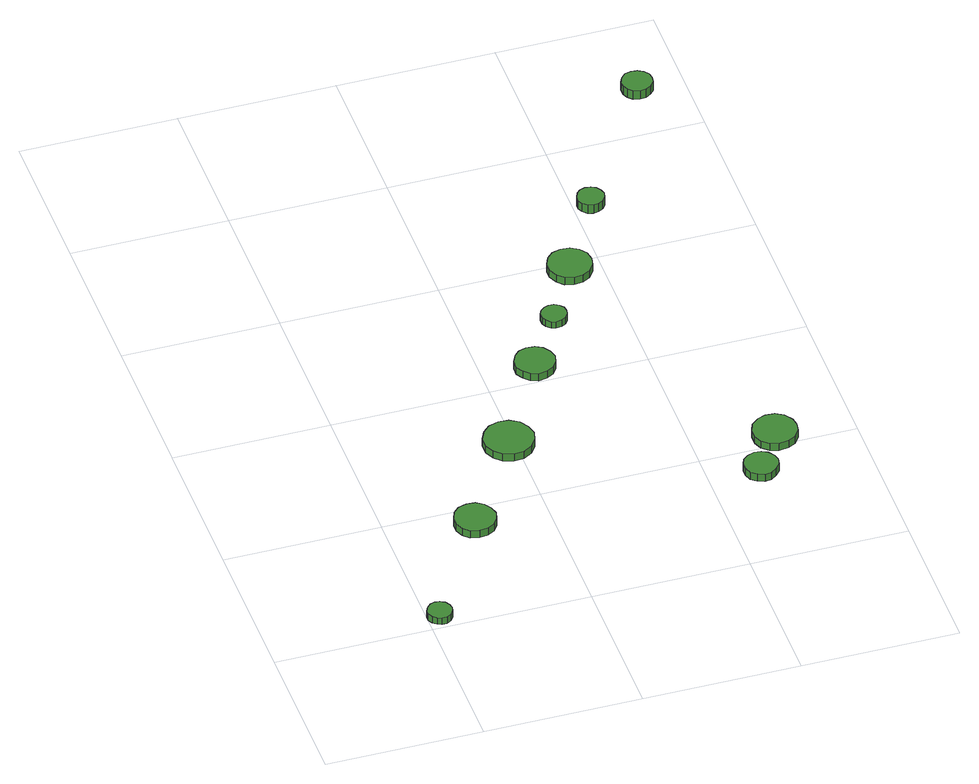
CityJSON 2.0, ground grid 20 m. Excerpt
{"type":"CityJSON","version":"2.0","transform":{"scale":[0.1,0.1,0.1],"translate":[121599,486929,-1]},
"CityObjects":{
"tree1":{"type":"SolitaryVegetationObject","attributes":{"function":"something"},"geometry":[{"type":"MultiSurface","lod":"1","boundaries":[[[0,1,2,3,4,5,6,7,8,9,10,11,12,13,14]],[[15,16,17,18,19,20,21,22,23,24,25,26,27,28,29]],[[0,29,28,1]],[[1,28,27,2]],[[2,27,26,3]],[[3,26,25,4]],[[4,25,24,5]],[[5,24,23,6]],[[6,23,22,7]],[[7,22,21,8]],[[8,21,20,9]],[[9,20,19,10]],[[10,19,18,11]],[[11,18,17,12]],[[12,17,16,13]],[[13,16,15,14]],[[14,15,29,0]]]}]},
"tree2":{"type":"SolitaryVegetationObject","attributes":{"function":"something"},"geometry":[{"type":"MultiSurface","lod":"1","boundaries":[[[30,31,32,33,34,35,36,37,38,39,40,41,42,43,44]],[[45,46,47,48,49,50,51,52,53,54,55,56,57,58,59]],[[30,59,58,31]],[[31,58,57,32]],[[32,57,56,33]],[[33,56,55,34]],[[34,55,54,35]],[[35,54,53,36]],[[36,53,52,37]],[[37,52,51,38]],[[38,51,50,39]],[[39,50,49,40]],[[40,49,48,41]],[[41,48,47,42]],[[42,47,46,43]],[[43,46,45,44]],[[44,45,59,30]]]}]},
"tree3":{"type":"SolitaryVegetationObject","attributes":{"function":"something"},"geometry":[{"type":"MultiSurface","lod":"1","boundaries":[[[60,61,62,63,64,65,66,67,68,69,70,71,72,73,74]],[[75,76,77,78,79,80,81,82,83,84,85,86,87,88,89]],[[60,89,88,61]],[[61,88,87,62]],[[62,87,86,63]],[[63,86,85,64]],[[64,85,84,65]],[[65,84,83,66]],[[66,83,82,67]],[[67,82,81,68]],[[68,81,80,69]],[[69,80,79,70]],[[70,79,78,71]],[[71,78,77,72]],[[72,77,76,73]],[[73,76,75,74]],[[74,75,89,60]]]}]},
"tree4":{"type":"SolitaryVegetationObject","attributes":{"function":"something"},"geometry":[{"type":"MultiSurface","lod":"1","boundaries":[[[90,91,92,93,94,95,96,97,98,99,100,101,102,103,104]],[[105,106,107,108,109,110,111,112,113,114,115,116,117,118,119]],[[90,119,118,91]],[[91,118,117,92]],[[92,117,116,93]],[[93,116,115,94]],[[94,115,114,95]],[[95,114,113,96]],[[96,113,112,97]],[[97,112,111,98]],[[98,111,110,99]],[[99,110,109,100]],[[100,109,108,101]],[[101,108,107,102]],[[102,107,106,103]],[[103,106,105,104]],[[104,105,119,90]]]}]},
"tree5":{"type":"SolitaryVegetationObject","attributes":{"function":"something"},"geometry":[{"type":"MultiSurface","lod":"1","boundaries":[[[120,121,122,123,124,125,126,127,128,129,130,131,132,133,134]],[[135,136,137,138,139,140,141,142,143,144,145,146,147,148,149]],[[120,149,148,121]],[[121,148,147,122]],[[122,147,146,123]],[[123,146,145,124]],[[124,145,144,125]],[[125,144,143,126]],[[126,143,142,127]],[[127,142,141,128]],[[128,141,140,129]],[[129,140,139,130]],[[130,139,138,131]],[[131,138,137,132]],[[132,137,136,133]],[[133,136,135,134]],[[134,135,149,120]]]}]},
"tree6":{"type":"SolitaryVegetationObject","attributes":{"function":"something"},"geometry":[{"type":"MultiSurface","lod":"1","boundaries":[[[150,151,152,153,154,155,156,157,158,159,160,161,162,163,164]],[[165,166,167,168,169,170,171,172,173,174,175,176,177,178,179]],[[150,179,178,151]],[[151,178,177,152]],[[152,177,176,153]],[[153,176,175,154]],[[154,175,174,155]],[[155,174,173,156]],[[156,173,172,157]],[[157,172,171,158]],[[158,171,170,159]],[[159,170,169,160]],[[160,169,168,161]],[[161,168,167,162]],[[162,167,166,163]],[[163,166,165,164]],[[164,165,179,150]]]}]},
"tree7":{"type":"SolitaryVegetationObject","attributes":{"function":"something"},"geometry":[{"type":"MultiSurface","lod":"1","boundaries":[[[180,181,182,183,184,185,186,187,188,189,190,191,192,193,194]],[[195,196,197,198,199,200,201,202,203,204,205,206,207,208,209]],[[180,209,208,181]],[[181,208,207,182]],[[182,207,206,183]],[[183,206,205,184]],[[184,205,204,185]],[[185,204,203,186]],[[186,203,202,187]],[[187,202,201,188]],[[188,201,200,189]],[[189,200,199,190]],[[190,199,198,191]],[[191,198,197,192]],[[192,197,196,193]],[[193,196,195,194]],[[194,195,209,180]]]}]},
"tree8":{"type":"SolitaryVegetationObject","attributes":{"function":"something"},"geometry":[{"type":"MultiSurface","lod":"1","boundaries":[[[210,211,212,213,214,215,216,217,218,219,220,221,222,223,224]],[[225,226,227,228,229,230,231,232,233,234,235,236,237,238,239]],[[210,239,238,211]],[[211,238,237,212]],[[212,237,236,213]],[[213,236,235,214]],[[214,235,234,215]],[[215,234,233,216]],[[216,233,232,217]],[[217,232,231,218]],[[218,231,230,219]],[[219,230,229,220]],[[220,229,228,221]],[[221,228,227,222]],[[222,227,226,223]],[[223,226,225,224]],[[224,225,239,210]]]}]},
"tree9":{"type":"SolitaryVegetationObject","attributes":{"function":"something"},"geometry":[{"type":"MultiSurface","lod":"1","boundaries":[[[240,241,242,243,244,245,246,247,248,249,250,251,252,253,254]],[[255,256,257,258,259,260,261,262,263,264,265,266,267,268,269]],[[240,269,268,241]],[[241,268,267,242]],[[242,267,266,243]],[[243,266,265,244]],[[244,265,264,245]],[[245,264,263,246]],[[246,263,262,247]],[[247,262,261,248]],[[248,261,260,249]],[[249,260,259,250]],[[250,259,258,251]],[[251,258,257,252]],[[252,257,256,253]],[[253,256,255,254]],[[254,255,269,240]]]}]},
"tree10":{"type":"SolitaryVegetationObject","attributes":{"function":"something"},"geometry":[{"type":"MultiSurface","lod":"1","boundaries":[[[270,271,272,273,274,275,276,277,278,279,280,281,282,283,284]],[[285,286,287,288,289,290,291,292,293,294,295,296,297,298,299]],[[270,299,298,271]],[[271,298,297,272]],[[272,297,296,273]],[[273,296,295,274]],[[274,295,294,275]],[[275,294,293,276]],[[276,293,292,277]],[[277,292,291,278]],[[278,291,290,279]],[[279,290,289,280]],[[280,289,288,281]],[[281,288,287,282]],[[282,287,286,283]],[[283,286,285,284]],[[284,285,299,270]]]}]}
},
"vertices":[
[31,21,16],[30,27,16],[26,33,16],[20,36,16],[14,37,16],[8,35,16],[3,30,16],[0,24,16],[0,18,16],[3,12,16],[8,8,16],[14,6,16],[20,6,16],[26,9,16],[30,15,16],[30,15,6],[26,9,6],[20,6,6],[14,6,6],[8,8,6],[3,12,6],[0,18,6],[0,24,6],[3,30,6],[8,35,6],[14,37,6],[20,36,6],[26,33,6],[30,27,6],[31,21,6],
[135,172,17],[132,182,17],[126,191,17],[117,197,17],[106,198,17],[95,195,17],[87,187,17],[83,177,17],[83,166,17],[87,156,17],[95,149,17],[106,146,17],[117,147,17],[126,152,17],[132,161,17],[132,161,6],[126,152,6],[117,147,6],[106,146,6],[95,149,6],[87,156,6],[83,166,6],[83,177,6],[87,187,6],[95,195,6],[106,198,6],[117,197,6],[126,191,6],[132,182,6],[135,172,6],
[224,300,17],[221,313,17],[214,324,17],[202,331,17],[189,332,17],[176,328,17],[167,319,17],[161,307,17],[161,294,17],[167,282,17],[176,273,17],[189,269,17],[202,270,17],[214,277,17],[221,287,17],[221,287,6],[214,277,6],[202,270,6],[189,269,6],[176,273,6],[167,282,6],[161,294,6],[161,307,6],[167,319,6],[176,328,6],[189,332,6],[202,331,6],[214,324,6],[221,313,6],[224,300,6],
[292,428,17],[289,438,17],[283,447,17],[274,452,17],[263,453,17],[253,450,17],[246,443,17],[241,433,17],[241,422,17],[246,413,17],[253,406,17],[263,402,17],[274,404,17],[283,409,17],[289,417,17],[289,417,6],[283,409,6],[274,404,6],[263,402,6],[253,406,6],[246,413,6],[241,422,6],[241,433,6],[246,443,6],[253,450,6],[263,453,6],[274,452,6],[283,447,6],[289,438,6],[292,428,6],
[331,505,16],[330,512,16],[326,517,16],[320,521,16],[313,521,16],[307,519,16],[302,515,16],[299,509,16],[299,502,16],[302,496,16],[307,491,16],[313,489,16],[320,490,16],[326,493,16],[330,499,16],[330,499,6],[326,493,6],[320,490,6],[313,489,6],[307,491,6],[302,496,6],[299,502,6],[299,509,6],[302,515,6],[307,519,6],[313,521,6],[320,521,6],[326,517,6],[330,512,6],[331,505,6],
[488,163,17],[486,171,17],[480,179,17],[473,183,17],[464,184,17],[455,181,17],[448,175,17],[445,167,17],[445,158,17],[448,150,17],[455,144,17],[464,141,17],[473,142,17],[480,147,17],[486,154,17],[486,154,6],[480,147,6],[473,142,6],[464,141,6],[455,144,6],[448,150,6],[445,158,6],[445,167,6],[448,175,6],[455,181,6],[464,184,6],[473,183,6],[480,179,6],[486,171,6],[488,163,6],
[389,587,17],[387,599,17],[380,608,17],[370,614,17],[358,615,17],[347,612,17],[339,604,17],[334,593,17],[334,582,17],[339,571,17],[347,563,17],[358,560,17],[370,561,17],[380,567,17],[387,576,17],[387,576,6],[380,567,6],[370,561,6],[358,560,6],[347,563,6],[339,571,6],[334,582,6],[334,593,6],[339,604,6],[347,612,6],[358,615,6],[370,614,6],[380,608,6],[387,599,6],[389,587,6],
[529,218,17],[527,229,17],[520,239,17],[510,245,17],[498,246,17],[487,242,17],[478,234,17],[474,224,17],[474,212,17],[478,202,17],[487,194,17],[498,190,17],[510,192,17],[520,197,17],[527,207,17],[527,207,6],[520,197,6],[510,192,6],[498,190,6],[487,194,6],[478,202,6],[474,212,6],[474,224,6],[478,234,6],[487,242,6],[498,246,6],[510,245,6],[520,239,6],[527,229,6],[529,218,6],
[440,696,19],[438,703,19],[434,709,19],[428,712,19],[421,713,19],[414,711,19],[409,706,19],[406,699,19],[406,692,19],[409,686,19],[414,681,19],[421,679,19],[428,680,19],[434,683,19],[438,689,19],[438,689,6],[434,683,6],[428,680,6],[421,679,6],[414,681,6],[409,686,6],[406,692,6],[406,699,6],[409,706,6],[414,711,6],[421,713,6],[428,712,6],[434,709,6],[438,703,6],[440,696,6],
[560,882,20],[559,890,20],[554,896,20],[547,900,20],[539,901,20],[531,899,20],[525,893,20],[522,886,20],[522,878,20],[525,871,20],[531,865,20],[539,863,20],[547,864,20],[554,868,20],[559,874,20],[559,874,7],[554,868,7],[547,864,7],[539,863,7],[531,865,7],[525,871,7],[522,878,7],[522,886,7],[525,893,7],[531,899,7],[539,901,7],[547,900,7],[554,896,7],[559,890,7],[560,882,7]
]}
